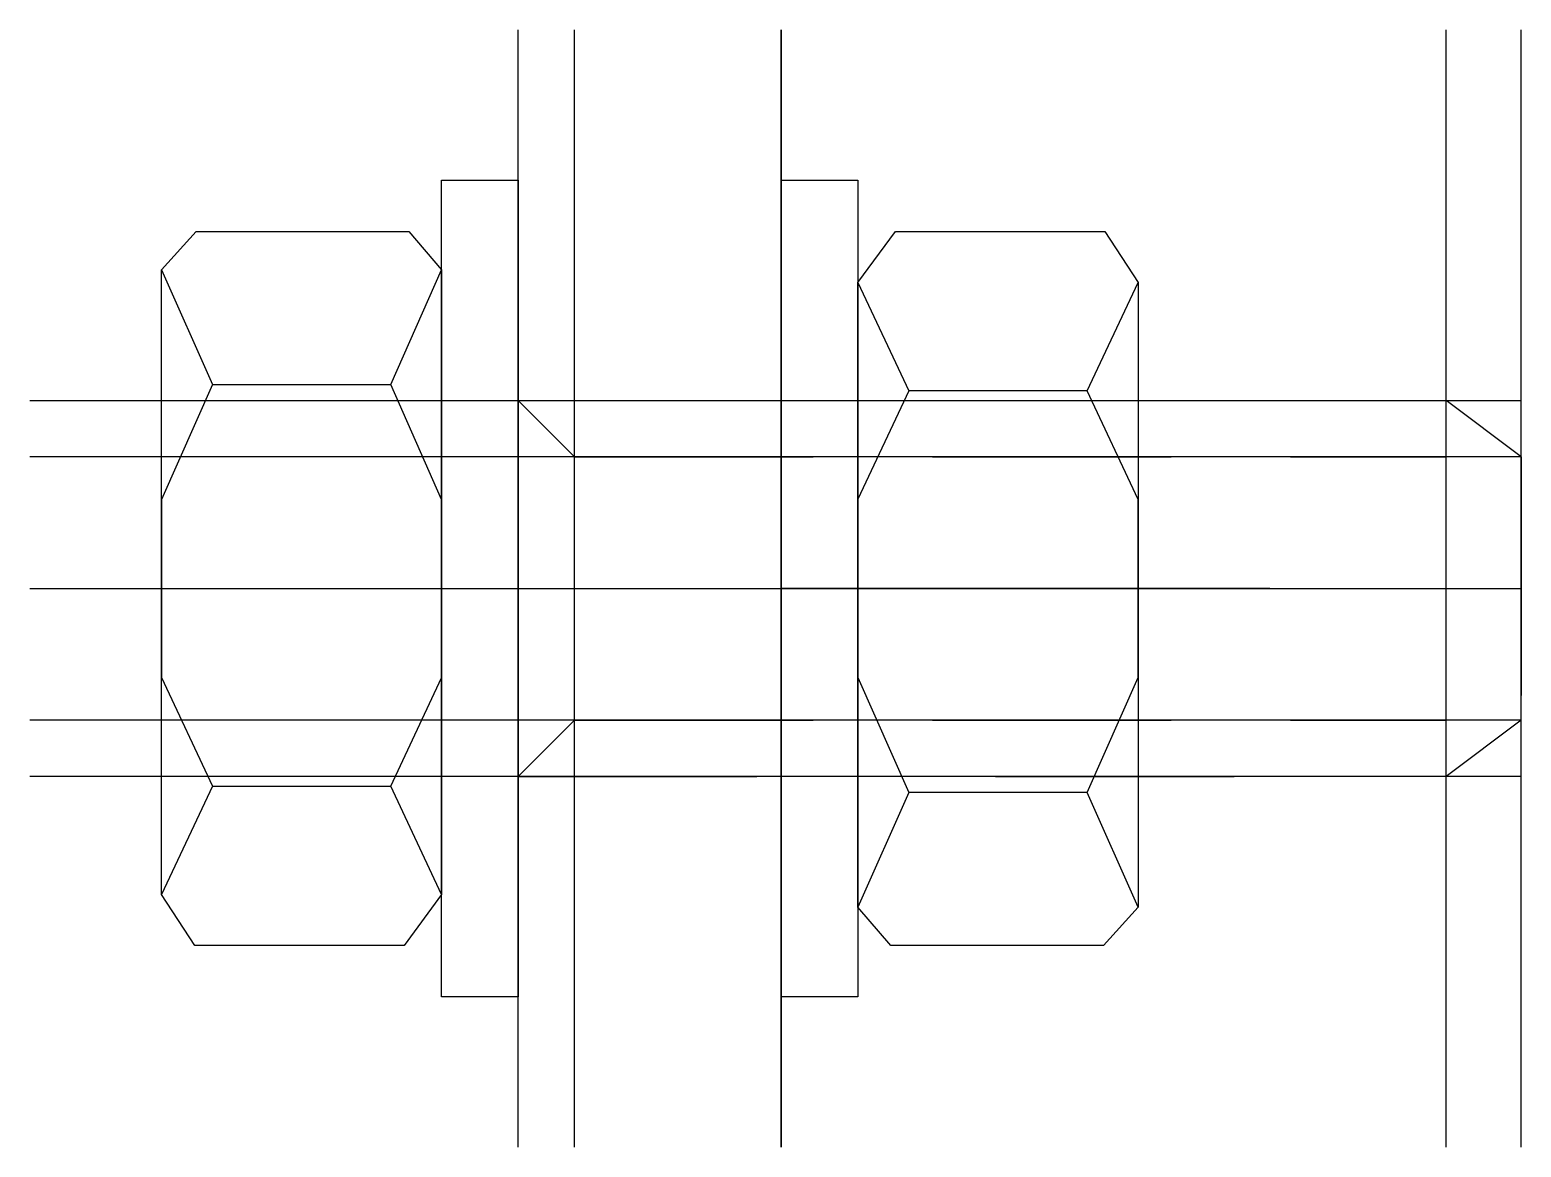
# Model space of a CAD drawing. Extents: x -13 to 26.7, y -14.9 to 14.9.
import ezdxf

# ---------------------------------------------------------------- set-up
doc = ezdxf.new("R2010")
doc.units = 0
doc.linetypes.add('DASHED', pattern=[12.7, 6.35, -6.35])
doc.linetypes.add('HIDDEN', pattern=[9.525, 6.35, -3.175])
doc.layers.get('0').update_dxf_attribs({"linetype": 'CONTINUOUS'})

msp = doc.modelspace()

# ---------------------------------------------------------------- linework, layer by layer
at = {"linetype": 'CONTINUOUS'}
for p, q in [((0, -14.86), (0, 14.86)), ((0, -14.86), (0, 14.86)), ((1.5, -14.86), (1.5, 14.86)), ((7, -14.86), (7, 14.86)), ((7, 14.86), (7, -14.86)), ((24.69, -14.86), (24.69, 14.86)), ((26.69, -14.86), (26.69, 14.86)), ((-2.04, 0), (-2.04, 10.86)), ((-2.04, 10.86), (0, 10.86)), ((0, 10.86), (0, -10.86)), ((7, -10.86), (7, 10.86)), ((7, 10.86), (9.04, 10.86)), ((9.04, 10.86), (9.04, 0)), ((-9.5, 8.48), (-8.57, 9.5)), ((-8.57, 9.5), (-2.91, 9.5)), ((-2.91, 9.5), (-2.04, 8.48)), ((9.04, 8.14), (10.04, 9.5)), ((10.04, 9.5), (15.61, 9.5)), ((15.61, 9.5), (16.5, 8.14)), ((-9.5, 8.48), (-8.14, 5.43)), ((-9.5, -8.14), (-9.5, 8.48)), ((-3.39, 5.43), (-2.04, 8.48)), ((-2.04, 8.48), (-2.04, 0)), ((9.04, 0), (9.04, 8.14)), ((9.04, 8.14), (10.39, 5.26)), ((15.14, 5.26), (16.5, 8.14)), ((16.5, 8.14), (16.5, -8.48)), ((-8.14, 5.43), (-9.5, 2.37)), ((-8.14, 5.43), (-3.39, 5.43)), ((-2.04, 2.37), (-3.39, 5.43)), ((10.39, 5.26), (9.04, 2.38)), ((15.14, 5.26), (10.39, 5.26)), ((16.5, 2.37), (15.14, 5.26)), ((-13, 5), (26.69, 5)), ((26.69, 3.5), (-13, 3.5)), ((-9.5, 2.37), (-9.5, -2.37)), ((-2.04, -2.38), (-2.04, 2.37)), ((9.04, 2.38), (9.04, -2.37)), ((16.5, -2.37), (16.5, 2.37)), ((-13, 0), (26.69, 0)), ((-2.04, -10.86), (-2.04, 0)), ((-2.04, 0), (-2.04, -8.14)), ((20, 0), (7, 0)), ((9.04, -8.48), (9.04, 0)), ((9.04, 0), (9.04, -10.86)), ((-9.5, -2.37), (-8.14, -5.26)), ((-3.39, -5.26), (-2.04, -2.38)), ((9.04, -2.37), (10.39, -5.43)), ((15.14, -5.43), (16.5, -2.37)), ((26.69, -3.5), (-13, -3.5)), ((26.69, -5), (-13, -5)), ((-8.14, -5.26), (-9.5, -8.14)), ((-8.14, -5.26), (-3.39, -5.26)), ((-2.04, -8.14), (-3.39, -5.26)), ((10.39, -5.43), (9.04, -8.48)), ((15.14, -5.43), (10.39, -5.43)), ((16.5, -8.48), (15.14, -5.43)), ((-8.61, -9.5), (-9.5, -8.14)), ((-2.04, -8.14), (-3.04, -9.5)), ((9.91, -9.5), (9.04, -8.48)), ((16.5, -8.48), (15.57, -9.5)), ((-3.04, -9.5), (-8.61, -9.5)), ((15.57, -9.5), (9.91, -9.5)), ((0, -10.86), (-2.04, -10.86)), ((9.04, -10.86), (7, -10.86))]:
    msp.add_line(p, q, dxfattribs=at)
at = {"linetype": 'DASHED'}
for p, q in [((0, 5), (24.69, 5)), ((26.69, 3.5), (24.69, 5)), ((24.69, -5), (24.69, 5)), ((26.69, 3.5), (26.69, -3.5)), ((26.69, -3.5), (24.69, -5)), ((0, -5), (24.69, -5))]:
    msp.add_line(p, q, dxfattribs=at)
at = {"linetype": 'HIDDEN'}
for p, q in [((0, 5), (1.5, 3.5)), ((0, 5), (0, -5)), ((1.5, 3.5), (24.69, 3.5)), ((0, -5), (1.5, -3.5)), ((1.5, -3.5), (24.69, -3.5))]:
    msp.add_line(p, q, dxfattribs=at)

doc.saveas('drawing.dxf')
